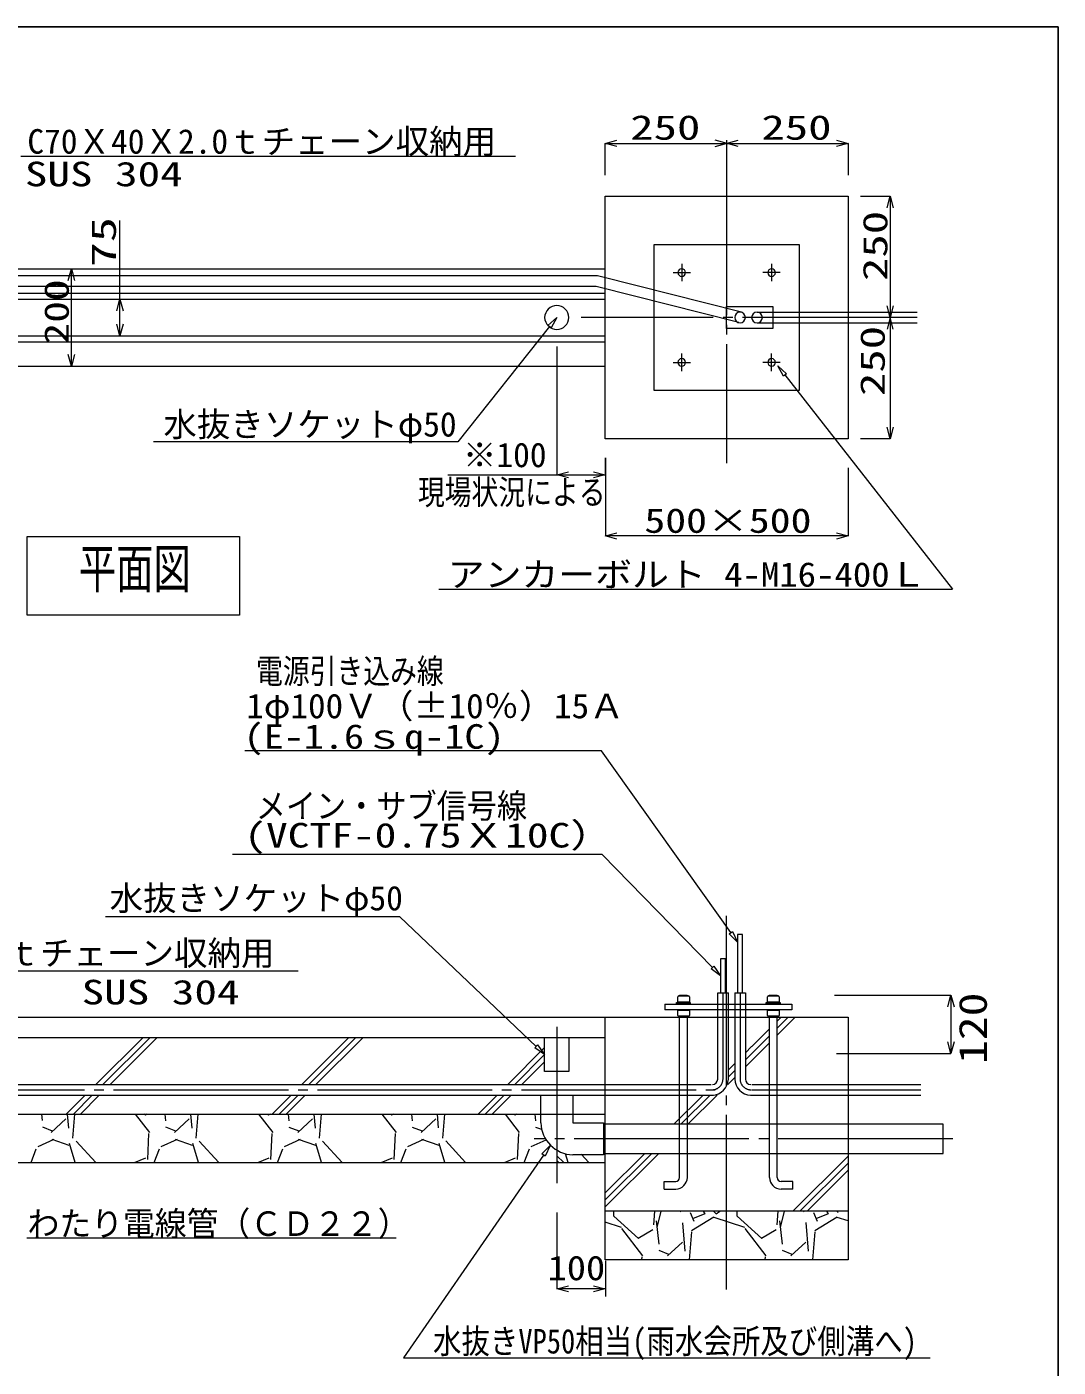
# Model space of a CAD drawing. Units: millimetres, scale not verified. Extents: x -4014 to 4014, y -2815 to 2814.
# Drawn here: x 1889 to 4014, y 53 to 2814 of the extents above; entities that cross this region are included whole.
import ezdxf
from ezdxf.enums import TextEntityAlignment as Align

# ---------------------------------------------------------------- set-up
doc = ezdxf.new("R2010")
doc.units = ezdxf.units.MM
doc.header["$LTSCALE"] = 20
doc.linetypes.add('LONG_CHAIN', pattern=[21, 18, -1, 1, -1])
for name, color, linetype, lineweight in [('0-0__9-9_-1', 7, 'Continuous', 9), ('0-2_LAYER259', 7, 'Continuous', 9), ('0-3_LAYER262', 7, 'Continuous', 9)]:
    doc.layers.add(name, color=color, linetype=linetype, lineweight=lineweight)
doc.styles.add('ＭＳ ゴシック', font='')
doc.styles.get('ＭＳ ゴシック').set_extended_font_data('MS Gothic')

msp = doc.modelspace()

# ---------------------------------------------------------------- linework, layer by layer
at = {"layer": '0-0__9-9_-1'}
for p, q in [((3229.98, 804.81), (3229.98, 815.8)), ((3231.99, 817.81), (3251.97, 817.81)), ((3414.91, 804.81), (3414.91, 815.8)), ((3416.92, 817.81), (3436.9, 817.81)), ((3203.4, 800.73), (3203.4, 788.73)), ((3203.4, 800.73), (3464.86, 800.73)), ((3464.86, 788.73), (3203.4, 788.73)), ((3251.97, 775.65), (3231.99, 775.65)), ((3233.64, 443.51), (3233.64, 773.97)), ((3249.63, 443.51), (3249.63, 774.42)), ((3253.95, 788.64), (3253.95, 777.63)), ((3436.87, 775.65), (3416.92, 775.65)), ((3418.66, 443.51), (3418.66, 774.15)), ((3434.62, 443.51), (3434.62, 774.15)), ((3438.88, 788.64), (3438.88, 777.63)), ((3464.86, 800.73), (3464.86, 788.73)), ((3201.65, 419.53), (3201.65, 435.5)), ((3201.65, 435.5), (3225.66, 435.5)), ((3201.65, 419.53), (3225.66, 419.53)), ((3466.64, 435.5), (3442.63, 435.5)), ((3466.64, 419.53), (3442.63, 419.53)), ((3466.64, 419.53), (3466.64, 435.5))]:
    msp.add_line(p, q, dxfattribs=at)
for points in [[(3255.72, 801.69), (3227.46, 801.69), (3227.46, 804.27), (3255.72, 804.27)], [(3249.51, 817.9), (3233.49, 817.9), (3233.49, 819.49), (3249.51, 819.49)], [(3440.62, 801.69), (3412.35, 801.69), (3412.35, 804.27), (3440.62, 804.27)], [(3434.41, 817.9), (3418.42, 817.9), (3418.42, 819.49), (3434.41, 819.49)]]:
    msp.add_lwpolyline(points, close=True, dxfattribs=at)
for points in [[(3253.95, 815.8), (3253.95, 804.81), (3229.98, 804.81)], [(3438.88, 815.8), (3438.88, 804.81), (3414.91, 804.81)], [(3229.98, 777.63), (3229.98, 788.64), (3253.95, 788.64)], [(3414.91, 777.63), (3414.91, 788.64), (3438.88, 788.64)]]:
    msp.add_lwpolyline(points, dxfattribs=at)
for centre, radius, start, end in [((3232.06, 815.71), 2.08, 92.07999, 177.91998), ((3251.9, 815.73), 2.06, 1.61268, 87.79358), ((3416.98, 815.71), 2.08, 92.07999, 177.91998), ((3436.81, 815.72), 2.07, 1.78672, 87.91717), ((3232.05, 777.72), 2.07, 182.08132, 267.91871), ((3251.89, 777.72), 2.07, 271.8296, 357.87431), ((3416.98, 777.73), 2.08, 182.34025, 267.95588), ((3436.81, 777.72), 2.07, 271.8296, 357.87431), ((3225.34, 443.81), 8.3, 272.11923, 358.02883), ((3224.73, 444.43), 24.93, 272.11191, 357.91278), ((3443.56, 444.44), 24.94, 182.10973, 267.8903), ((3442.95, 443.83), 8.32, 182.11015, 267.88988)]:
    msp.add_arc(centre, radius, start, end, dxfattribs=at)
at = {"layer": '0-2_LAYER259'}
for p, q in [((3080.62, 2573.88), (3104.59, 2580.33)), ((3080.62, 2573.88), (3580.63, 2573.88)), ((3104.59, 2567.49), (3080.62, 2573.88)), ((3080.62, 2508.6), (3080.62, 2573.88)), ((3306.66, 2567.43), (3354.61, 2580.33)), ((3354.61, 2567.49), (3306.66, 2580.27)), ((3556.66, 2580.27), (3580.63, 2573.88)), ((3580.63, 2573.88), (3556.66, 2567.43)), ((3580.63, 2573.88), (3580.63, 2508.6)), ((1876.23, 2547.31), (2895.27, 2547.31)), ((3080.62, 1965.22), (3080.62, 2465.24)), ((3080.62, 2465.24), (3580.63, 2465.24)), ((3580.61, 2465.24), (3580.61, 1965.22)), ((3606.5, 2465.24), (3667.43, 2465.24)), ((3661.01, 2441.23), (3667.43, 2465.24)), ((3667.43, 2465.24), (3667.43, 1965.22)), ((3667.43, 2465.24), (3673.88, 2441.23)), ((2080.66, 2177.75), (2080.66, 2415.31)), ((3238.12, 2325.74), (3238.12, 2289.76)), ((3423.14, 2325.74), (3423.14, 2289.76)), ((1080.67, 2315.21), (3080.62, 2315.21)), ((3059.01, 2301.23), (1084.81, 2301.23)), ((1974.23, 2291.23), (1980.66, 2315.21)), ((1980.66, 2115.22), (1980.66, 2315.21)), ((1980.66, 2315.21), (1987.09, 2291.23)), ((3360.85, 2225.91), (3069.85, 2299.88)), ((3220.12, 2307.74), (3256.16, 2307.74)), ((3441.14, 2307.74), (3405.14, 2307.74)), ((1080.67, 2265.25), (3080.62, 2265.25)), ((3059.01, 2279.23), (1084.81, 2279.23)), ((3355.42, 2204.61), (3064.42, 2278.57)), ((1080.67, 2252.77), (3080.62, 2252.77)), ((2074.23, 2228.73), (2080.66, 2252.77)), ((2080.66, 2252.77), (2087.07, 2228.73)), ((3330.63, 2237.73), (3425.63, 2237.73)), ((3330.63, 2192.75), (3330.63, 2237.73)), ((3425.63, 2237.73), (3425.63, 2192.75)), ((3673.88, 2191.22), (3660.98, 2239.23)), ((3673.85, 2239.23), (3661.01, 2191.22)), ((3393.13, 2226.24), (3723.11, 2226.24)), ((2080.66, 2177.75), (2074.23, 2201.78)), ((2087.07, 2201.78), (2080.66, 2177.75)), ((2965.66, 2196.47), (2776.81, 1959.06)), ((3425.63, 2192.75), (3330.63, 2192.75)), ((3393.13, 2204.28), (3723.11, 2204.28)), ((1080.67, 2177.75), (3080.62, 2177.75)), ((1080.67, 2165.27), (3080.62, 2165.27)), ((2980.64, 2155.25), (2980.64, 1891.03)), ((1980.66, 2115.22), (1974.23, 2139.22)), ((1987.09, 2139.22), (1980.66, 2115.22)), ((3238.12, 2104.74), (3238.12, 2140.75)), ((3423.14, 2104.74), (3423.14, 2140.75)), ((1080.67, 2115.22), (3080.62, 2115.22)), ((3220.12, 2122.75), (3256.16, 2122.75)), ((3441.14, 2122.75), (3405.14, 2122.75)), ((3435.72, 2115.75), (3453.7, 2099.36)), ((3447.41, 2094.41), (3435.72, 2115.75)), ((3453.7, 2099.36), (3447.41, 2094.41)), ((3450.56, 2096.87), (3795.88, 1655.58)), ((3667.43, 1965.22), (3660.98, 1989.22)), ((3673.85, 1989.22), (3667.43, 1965.22)), ((3580.63, 1965.22), (3080.62, 1965.22)), ((3667.43, 1965.22), (3606.02, 1965.22)), ((2776.81, 1959.06), (2149.7, 1959.06)), ((3080.62, 1926.41), (3080.62, 1891.03)), ((3080.69, 1926.41), (3080.69, 1765.22)), ((3580.63, 1905.26), (3580.63, 1765.22)), ((2756.39, 1891.03), (3080.62, 1891.03)), ((2980.64, 1891.03), (3004.64, 1897.48)), ((3004.64, 1884.61), (2980.64, 1891.03)), ((3056.61, 1897.48), (3080.62, 1891.03)), ((3080.62, 1891.03), (3056.61, 1884.61)), ((3556.63, 1771.68), (3580.63, 1765.22)), ((3580.63, 1765.22), (3080.65, 1765.22)), ((3580.63, 1765.22), (3556.63, 1758.86)), ((2737.96, 1655.58), (3795.88, 1655.58)), ((3073.01, 1322.62), (2338.3, 1322.62)), ((3339.2, 948.12), (3073.01, 1322.62)), ((3074.03, 1108.95), (2312.29, 1108.95)), ((3301.39, 876.4), (3074.03, 1108.95)), ((2657.02, 980.7), (2050.89, 980.7)), ((2938.27, 713.77), (2657.02, 980.7)), ((3353.12, 944.22), (3353.12, 824.22)), ((3363.14, 944.22), (3353.12, 944.22)), ((3363.14, 824.22), (3363.14, 944.22)), ((3318.14, 894.23), (3318.14, 824.22)), ((3328.13, 894.23), (3318.14, 894.23)), ((3328.13, 824.22), (3328.13, 894.23)), ((1427.58, 869.26), (2447.92, 869.26)), ((3312.13, 824.22), (3334.13, 824.22)), ((3312.13, 646.23), (3312.13, 824.22)), ((3334.13, 646.23), (3334.13, 824.22)), ((3347.12, 824.22), (3347.12, 646.23)), ((3552.96, 819.22), (3792.65, 819.22)), ((3792.65, 819.22), (3799.07, 795.24)), ((580.69, 774.21), (3580.61, 774.21)), ((3080.62, 274.21), (3080.62, 774.21)), ((3434.62, 765.9), (3442.97, 774.21)), ((3434.62, 751.4), (3457.44, 774.21)), ((3434.62, 736.89), (3471.96, 774.21)), ((3580.61, 774.21), (3580.61, 274.21)), ((3382.47, 713.64), (3418.66, 749.96)), ((1080.67, 732.24), (3080.62, 732.24)), ((2031.19, 635.23), (2128.2, 732.24)), ((2045.68, 635.23), (2142.69, 732.24)), ((2060.2, 635.23), (2157.18, 732.24)), ((2455.44, 635.23), (2552.43, 732.24)), ((2469.93, 635.23), (2566.92, 732.24)), ((2484.45, 635.23), (2581.43, 732.24)), ((2955.64, 662.21), (2955.64, 732.24)), ((3005.63, 732.24), (3005.63, 662.21)), ((3369.13, 685.93), (3418.66, 735.42)), ((3404.15, 720.91), (3415.1, 731.86)), ((3404.15, 706.39), (3418.66, 720.93)), ((3799.1, 723.19), (3792.65, 699.22)), ((2879.73, 635.23), (2955.64, 711.17)), ((2894.19, 635.23), (2955.64, 696.68)), ((3369.13, 700.4), (3382.12, 713.42)), ((3369.13, 671.41), (3409.18, 711.44)), ((3556.86, 699.22), (3792.65, 699.22)), ((2908.71, 635.23), (2955.64, 682.16)), ((3334.13, 665.41), (3347.13, 678.42)), ((3334.13, 650.91), (3347.13, 663.91)), ((807.68, 635.23), (3298.61, 635.23)), ((3005.63, 662.21), (2955.64, 662.21)), ((3332.94, 635.23), (3347.13, 649.41)), ((3382.28, 635.23), (3730.61, 635.23)), ((807.68, 613.23), (3303.54, 613.23)), ((1970.2, 574.21), (2009.19, 613.23)), ((1984.69, 574.21), (2023.68, 613.23)), ((1999.18, 574.21), (2038.18, 613.23)), ((2394.43, 574.21), (2433.44, 613.23)), ((2408.94, 574.21), (2447.93, 613.23)), ((2423.44, 574.21), (2462.43, 613.23)), ((2818.69, 574.21), (2857.7, 613.23)), ((2833.19, 574.21), (2872.2, 613.23)), ((2847.68, 574.21), (2886.69, 613.23)), ((2947.63, 556.22), (2947.63, 613.23)), ((3221.95, 553.24), (3281.93, 613.23)), ((3236.47, 553.24), (3296.42, 613.23)), ((3250.96, 553.24), (3310.95, 613.23)), ((3379.82, 613.23), (3730.61, 613.23)), ((1080.67, 574.21), (3080.62, 574.21)), ((1919.34, 574.21), (1920.74, 560.77)), ((1969.43, 564.16), (1938.96, 536.23)), ((1972.12, 574.21), (1974.64, 545.16)), ((1987.25, 574.21), (1983.12, 524.75)), ((2142.15, 536.46), (2112.96, 574.21)), ((2133.01, 572.08), (2130.64, 574.21)), ((2136.26, 574.21), (2132.37, 571.97)), ((2173.33, 574.21), (2174.76, 560.66)), ((2223.47, 564.18), (2192.99, 536.25)), ((2226.11, 574.21), (2228.64, 545.33)), ((2241.25, 574.21), (2237.11, 524.77)), ((2396.12, 536.48), (2366.95, 574.21)), ((2387.01, 572.08), (2384.63, 574.21)), ((2390.27, 574.21), (2386.38, 571.97)), ((2427.32, 574.21), (2428.77, 560.56)), ((2477.48, 564.22), (2447, 536.27)), ((2480.11, 574.21), (2482.63, 545.47)), ((2495.22, 574.21), (2491.1, 524.77)), ((2650.09, 536.5), (2620.94, 574.21)), ((2641.03, 572.08), (2638.63, 574.21)), ((2644.27, 574.21), (2640.37, 571.97)), ((2681.33, 574.21), (2682.77, 560.46)), ((2731.53, 564.24), (2701.01, 536.27)), ((2734.11, 574.21), (2736.57, 545.66)), ((2749.23, 574.21), (2745.12, 524.77)), ((2904.09, 536.52), (2874.96, 574.21)), ((2895, 572.08), (2892.63, 574.21)), ((2898.27, 574.21), (2894.37, 571.97)), ((2935.3, 574.21), (2936.77, 560.36)), ((3076.63, 556.22), (3076.63, 490.25)), ((3776.61, 553.24), (3076.63, 553.24)), ((3776.61, 493.24), (3776.61, 553.24)), ((1941.81, 539.31), (1921.47, 546.96)), ((2137.85, 480.65), (2140.39, 533.99)), ((2195.8, 539.31), (2175.48, 546.96)), ((2391.82, 480.72), (2394.37, 534.04)), ((2449.8, 539.31), (2429.47, 546.92)), ((2645.83, 480.74), (2648.38, 534.1)), ((2703.8, 539.31), (2683.46, 546.92)), ((2899.83, 480.8), (2902.38, 534.12)), ((2949.56, 542.39), (2937.49, 546.92)), ((1897.48, 474.22), (1908.09, 502.55)), ((1911.94, 507.26), (1944.93, 522.5)), ((1976.36, 509.23), (1940.8, 521.92)), ((1988.18, 474.22), (1976.52, 513.84)), ((1990.25, 518.59), (2030.75, 474.22)), ((2151.47, 474.22), (2162.1, 502.57)), ((2165.91, 507.26), (2198.92, 522.5)), ((2230.37, 509.23), (2194.81, 521.92)), ((2242.18, 474.22), (2230.54, 513.77)), ((2244.18, 518.65), (2284.73, 474.22)), ((2405.47, 474.22), (2416.09, 502.61)), ((2419.88, 507.26), (2452.9, 522.48)), ((2484.39, 509.21), (2448.82, 521.92)), ((2496.15, 474.22), (2484.55, 513.75)), ((2498.11, 518.74), (2538.74, 474.22)), ((2659.45, 474.22), (2670.1, 502.63)), ((2673.88, 507.22), (2706.86, 522.48)), ((2738.4, 509.21), (2702.84, 521.9)), ((2750.16, 474.22), (2738.55, 513.73)), ((2752.05, 518.8), (2792.74, 474.22)), ((2913.45, 474.22), (2924.11, 502.65)), ((2927.86, 507.22), (2958.63, 521.44)), ((1080.67, 474.22), (3080.62, 474.22)), ((2110.64, 474.22), (2133.88, 484)), ((2364.64, 474.22), (2387.89, 484.04)), ((2618.63, 474.22), (2641.9, 484.04)), ((2953.33, 489.79), (2664.97, 71.99)), ((2872.62, 474.22), (2895.93, 484.04)), ((2994.86, 474.22), (2980.64, 488.45)), ((2984.87, 474.22), (2980.64, 478.46)), ((3004.13, 474.22), (2998.79, 492.43)), ((3076.63, 490.25), (3013.61, 490.25)), ((3030.7, 491.77), (3046.71, 474.22)), ((3076.63, 493.24), (3776.61, 493.24)), ((3080.62, 382.92), (3190.95, 493.24)), ((3080.62, 397.42), (3176.46, 493.24)), ((3080.62, 411.91), (3161.94, 493.24)), ((3467.22, 374.22), (3580.61, 487.64)), ((3481.71, 374.22), (3580.61, 473.15)), ((3496.21, 374.22), (3580.61, 458.63)), ((2980.64, 371.8), (2980.64, 214.24)), ((3580.61, 374.22), (3080.62, 374.22)), ((3098.05, 363.86), (3098.05, 374.22)), ((3149, 318.11), (3098.17, 363.82)), ((3182.22, 374.22), (3179.94, 345.87)), ((3195.24, 374.22), (3186.84, 340.64)), ((3234.79, 374.22), (3236.41, 372.79)), ((3255.25, 371.53), (3262.88, 353.75)), ((3304.05, 361.73), (3258.35, 333.78)), ((3261.17, 358.96), (3286.58, 369.11)), ((3286.16, 368.59), (3282.77, 374.22)), ((3303.56, 374.22), (3308.91, 368.92)), ((3368.14, 340.72), (3304.65, 361.05)), ((3309, 369.01), (3316.86, 374.22)), ((3352.05, 363.86), (3352.05, 374.22)), ((3403.01, 318.11), (3352.21, 363.82)), ((3436.22, 374.22), (3433.94, 345.83)), ((3449.25, 374.22), (3440.84, 340.64)), ((3488.76, 374.22), (3490.41, 372.75)), ((3509.26, 371.57), (3516.88, 353.79)), ((3558.05, 361.73), (3512.32, 333.78)), ((3515.17, 358.96), (3540.55, 369.11)), ((3540.16, 368.59), (3536.77, 374.22)), ((3557.6, 374.22), (3560.61, 371.2)), ((3580.61, 354.02), (3558.62, 361.05)), ((3114.14, 340.72), (3080.62, 351.43)), ((3158.06, 282.5), (3114.92, 338.41)), ((3178.86, 335.76), (3148.37, 317.96)), ((3185.67, 354.52), (3190.77, 306.26)), ((3239.47, 350.4), (3244.57, 291.97)), ((3258.2, 331.77), (3253.36, 274.21)), ((3412.04, 282.55), (3368.89, 338.41)), ((3432.86, 335.76), (3402.38, 317.96)), ((3439.7, 354.41), (3444.77, 306.16)), ((3493.47, 350.57), (3498.55, 292.14)), ((3512.17, 331.79), (3507.37, 274.21)), ((1888.59, 319.22), (2650.03, 319.22)), ((3239.56, 310.29), (3209.08, 282.36)), ((3493.56, 310.31), (3463.11, 282.38)), ((3156.08, 274.21), (3156.35, 280.15)), ((3211.81, 285.31), (3191.46, 292.92)), ((3410.09, 274.21), (3410.39, 280.19)), ((3465.78, 285.31), (3445.49, 292.92)), ((3580.61, 274.21), (3080.62, 274.21)), ((3080.71, 271.82), (3080.71, 198.64)), ((2980.64, 214.24), (3004.64, 220.67)), ((3080.62, 214.24), (2980.64, 214.24)), ((3004.64, 207.78), (2980.64, 214.24)), ((3056.61, 220.67), (3080.62, 214.24)), ((3080.62, 214.24), (3056.61, 207.78)), ((2664.97, 71.99), (3750.04, 71.99))]:
    msp.add_line(p, q, dxfattribs=at)
at = {"layer": '0-2_LAYER259', "linetype": 'LONG_CHAIN'}
for p, q in [((3330.63, 2580.33), (3330.63, 1915.23)), ((3723.11, 2215.23), (3030.63, 2215.23)), ((3330.62, 212.75), (3330.62, 982.69)), ((3323.15, 646.23), (3323.15, 824.22)), ((3358.13, 824.22), (3358.13, 646.23)), ((2980.64, 754.23), (2980.64, 431.84)), ((807.68, 624.23), (3307.23, 624.23)), ((3381.67, 624.23), (3730.61, 624.23)), ((3796.63, 523.22), (2934.22, 523.22))]:
    msp.add_line(p, q, dxfattribs=at)
at = {"layer": '0-2_LAYER259'}
for points in [[(3480.63, 2365.23), (3180.63, 2365.23), (3180.63, 2065.23), (3480.63, 2065.23)], [(2962.54, 2198.96), (2980.64, 2215.23), (2968.82, 2193.98)], [(2327.11, 1601.72), (1889.57, 1601.72), (1889.57, 1764.05), (2327.11, 1764.05)], [(3342.44, 950.46), (3353.12, 928.61), (3335.93, 945.81)], [(3304.24, 879.19), (3318.14, 859.21), (3298.51, 873.61)], [(2941, 716.69), (2955.64, 697.23), (2935.51, 710.9)], [(2950.06, 492.07), (2966.95, 509.58), (2956.63, 487.52)]]:
    msp.add_lwpolyline(points, close=True, dxfattribs=at)
for points in [[(3104.65, 1758.86), (3080.65, 1765.22), (3104.65, 1771.68)], [(3347.12, 824.22), (3369.15, 824.22), (3369.15, 646.23)], [(3786.2, 795.24), (3792.65, 819.22), (3792.65, 699.22), (3786.23, 723.19)], [(3013.61, 613.23), (3013.61, 556.22), (3076.63, 556.22)]]:
    msp.add_lwpolyline(points, dxfattribs=at)
for centre, radius, start, end in [((3059.06, 2257.77), 43.46, 75.60349, 90.06587), ((3238.44, 2307.4), 8.31, 92.09295, 177.68434), ((3238.45, 2308.05), 8.32, 182.10112, 267.82466), ((3237.86, 2307.43), 8.28, 2.12338, 88.09912), ((3237.83, 2308.04), 8.31, 272.11279, 357.96112), ((3423.44, 2307.4), 8.31, 92.0928, 177.68368), ((3423.45, 2308.05), 8.32, 182.10025, 267.8248), ((3422.84, 2307.43), 8.28, 2.11344, 87.96086), ((3422.83, 2308.02), 8.29, 272.12159, 358.10045), ((3058.88, 2256.36), 22.88, 75.96884, 89.67346), ((2981.58, 2214.32), 25.94, 92.10506, 178.01365), ((2979.65, 2214.27), 25.99, 2.09093, 87.83831), ((2981.6, 2216.17), 25.96, 182.0952, 267.85779), ((2979.68, 2216.17), 25.96, 272.09747, 357.90289), ((3358.56, 2214.81), 11.43, 92.14527, 177.96218), ((3358.52, 2215.65), 11.39, 182.1527, 268.06304), ((3357.68, 2214.79), 11.45, 2.12889, 87.76393), ((3357.71, 2215.69), 11.43, 272.12369, 357.66097), ((3393.56, 2214.79), 11.46, 92.13865, 177.86152), ((3393.5, 2215.65), 11.39, 182.16027, 268.16342), ((3392.71, 2215.69), 11.43, 272.12368, 357.66095), ((3392.69, 2214.79), 11.45, 2.12889, 87.76393), ((3238.44, 2122.43), 8.31, 92.10692, 177.89129), ((3237.83, 2122.43), 8.31, 2.11245, 87.88755), ((3423.44, 2122.43), 8.31, 92.10773, 177.89147), ((3422.81, 2122.44), 8.31, 2.10182, 87.74992), ((3238.44, 2123.05), 8.31, 182.10867, 267.89133), ((3237.83, 2123.05), 8.31, 272.1087, 357.89309), ((3423.44, 2123.05), 8.31, 182.10867, 267.89084), ((3422.83, 2123.03), 8.29, 272.11732, 358.03152), ((3300.71, 646.66), 11.43, 272.13805, 357.86196), ((3299.88, 647.49), 34.28, 272.1002, 357.89981), ((3381.37, 647.49), 34.28, 182.10259, 267.93332), ((3380.56, 646.66), 11.43, 182.13957, 267.86046), ((3016.14, 558.76), 68.56, 182.12046, 267.89753)]:
    msp.add_arc(centre, radius, start, end, dxfattribs=at)
at = {"layer": '0-2_LAYER259', "linetype": 'LONG_CHAIN'}
for centre, start, end in [((3300.28, 647.08), 272.13729, 357.86272), ((3380.99, 647.08), 182.13881, 267.86122)]:
    msp.add_arc(centre, 22.87, start, end, dxfattribs=at)
at = {"layer": '0-3_LAYER262'}
for p, q in [((4013.64, 2814.03), (-4013.64, 2814.03)), ((-4013.64, 2814.03), (4013.64, 2814.03)), ((4013.64, -2768.44), (4013.64, 2814.03)), ((4013.64, 2814.03), (4013.64, -2768.44))]:
    msp.add_line(p, q, dxfattribs=at)

# ---------------------------------------------------------------- texts
at = {"layer": '0-2_LAYER259', "style": 'ＭＳ ゴシック'}
for s, height, width, p in [('250', 50.59, 1.4, (3131.93, 2566.27)), ('250', 50.59, 1.4, (3402.18, 2566.27)), ('SUS 304', 50.61, 1.35, (1884.71, 2470.35)), ('現場状況による', 50.61, 0.8, (2694.53, 1814.87)), ('500×500', 50.61, 1.25, (3161.07, 1756.43)), ('平面図', 80.52, 0.7, (1995.89, 1633.54)), ('アンカーボルト 4-M16-400Ｌ', 50.61, 1.1, (2756.05, 1645.39)), ('電源引き込み線', 50.61, 0.8, (2361.12, 1446.2)), ('1φ100Ｖ（±10％）15Ａ', 50.61, 1.05, (2340.94, 1374.43)), ('(E-1.6ｓq-1C)', 50.61, 1.2, (2335.68, 1311.63)), ('メイン・サブ信号線', 50.61, 0.9, (2360.44, 1168.77)), ('(VCTF-0.75Ｘ10C）', 50.61, 1.3, (2336.85, 1108.21)), ('SUS 304', 50.61, 1.35, (2001.68, 785.04)), ('わたり電線管（ＣＤ２２）', 50.61, 0.95, (1890.18, 308.01)), ('100', 50.59, 1.15, (2961.65, 216.82)), ('水抜きVP50相当(雨水会所及び側溝へ)', 50.61, 0.85, (2725.53, 65.89))]:
    msp.add_text(s, height=height, dxfattribs=dict(at, width=width)).set_placement(p, align=Align.BOTTOM_LEFT)
for s, height, p in [('C70Ｘ40Ｘ2.0ｔチェーン収納用', 50.61, (1889.97, 2537.45)), ('水抜きソケットφ50', 50.59, (2170.14, 1954.74)), ('※100', 50.61, (2787.25, 1891.72)), ('水抜きソケットφ50', 50.59, (2059.37, 978.65)), ('C70Ｘ40Ｘ2.0ｔチェーン収納用', 50.61, (1433.41, 865.47))]:
    msp.add_text(s, height=height, dxfattribs=at).set_placement(p, align=Align.BOTTOM_LEFT)
for s, height, width, p in [('75', 50.61, 1.5, (2087.61, 2318.74)), ('250', 50.59, 1.4, (3676.94, 2290.33)), ('200', 50.59, 1.3, (1990.48, 2159.6)), ('250', 50.59, 1.4, (3671.53, 2053.38)), ('120', 57.73, 1.25, (3883.96, 677.34))]:
    msp.add_text(s, height=height, rotation=90, dxfattribs=dict(at, width=width)).set_placement(p, align=Align.BOTTOM_LEFT)

doc.saveas('drawing.dxf')
